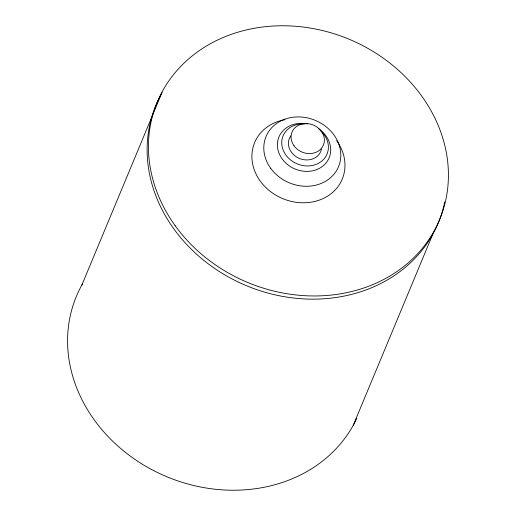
<?xml version="1.0" encoding="UTF-8"?>
<svg xmlns="http://www.w3.org/2000/svg" width="516" height="516" viewBox="0 0 516 516"><rect width="100%" height="100%" fill="white"/><g stroke="black" fill="none" stroke-linecap="round" stroke-linejoin="round"><path stroke-width="0.77" d="M81.889 284.974L161.424 93.893M353.247 425.294L432.789 234.206M444.715 201.937A152.929 131.767 22.6 0 1 250.589 287.354A152.929 131.767 22.6 0 1 162.192 92.538M321.462 149.15A16.989 14.642 22.6 0 1 299.164 158.341A16.989 14.642 22.6 0 1 290.811 135.85M320.133 130.419A23.788 20.498 22.6 0 1 317.946 163.591A23.788 20.498 22.6 0 1 282.781 149.034A23.788 20.498 22.6 0 1 304.64 124.008M336.671 140.72A47.459 40.893 22.6 0 1 320.842 199.537A47.459 40.893 22.6 0 1 255.517 172.931A47.459 40.893 22.6 0 1 284.993 119.673M318.791 128.877A27.18 23.42 22.6 0 1 319.462 168.319A27.18 23.42 22.6 0 1 278.201 150.775A27.18 23.42 22.6 0 1 307.259 123.969M356.872 418.173A152.929 131.767 22.6 0 1 156.961 472.269A152.929 131.767 22.6 0 1 82.65 283.619M175.221 225.776A152.929 131.767 22.6 0 0 434.111 231.026A152.929 131.767 22.6 0 0 285.961 25.8A152.929 131.767 22.6 0 0 175.221 225.776M270.661 168.255A39.261 33.83 22.6 0 0 337.129 169.603A39.261 33.83 22.6 0 0 299.093 116.919A39.261 33.83 22.6 0 0 270.661 168.255M294.023 145.783A16.989 14.642 22.6 0 0 322.79 146.37A16.989 14.642 22.6 0 0 306.33 123.563A16.989 14.642 22.6 0 0 294.023 145.783"/></g></svg>
